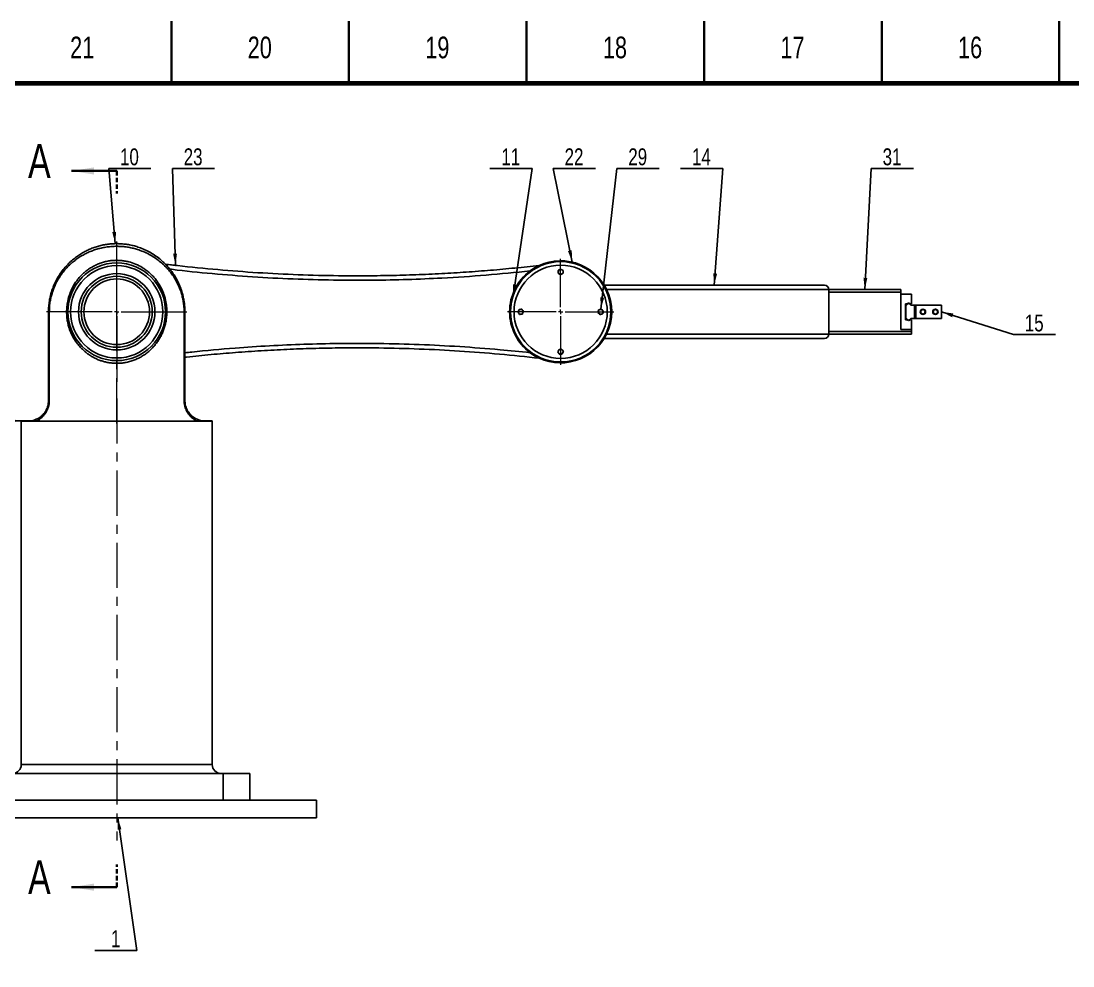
# Model space of a CAD drawing. Header units: millimetres. Extents: x 2 to 1187, y 2 to 839.
# Drawn here: x 152.2 to 448.3, y 572.4 to 838.5 of the extents above; entities that cross this region are included whole.
import ezdxf

# ---------------------------------------------------------------- set-up
doc = ezdxf.new("R2010")
doc.units = ezdxf.units.MM
doc.linetypes.add('CENTERX2', pattern=[20.32, 12.7, -2.54, 2.54, -2.54])
doc.linetypes.add('HIDDEN', pattern=[1.905, 1.27, -0.635])
doc.styles.add('SLDTEXTSTYLE2', font='TXT', dxfattribs={"width": 0.75})
doc.dimstyles.new('SLDDIMSTYLE0', dxfattribs={"dimtxt": 0.18, "dimasz": 3.302, "dimexe": 0, "dimexo": 0.0625, "dimgap": 0, "dimtad": 0, "dimtih": 1, "dimtoh": 1, "dimdec": 0, "dimrnd": 1e-09, "dimzin": 0, "dimdsep": 46, "dimtxsty": 'Standard', "dimsah": 1, "dimcen": 0.09, "dimadec": 0, "dimazin": 0, "dimtfac": 3.302, "dimtdec": 0, "dimtofl": 0, "dimtmove": 0, "dimatfit": 3, "dimfxl": 1, "dimfrac": 2, "dimtolj": 1, "dimtzin": 0, "dimarcsym": 0})

# ---------------------------------------------------------------- blocks, each defined once
blk = doc.blocks.new('SW_NOTE_0')
at = {"color": 0, "linetype": 'Continuous', "lineweight": 0}
for p, q in [((0, 0), (11.88, 0)), ((11.88, 0), (0, 0)), ((0, 0), (11.88, 0)), ((11.88, 0), (0, 0)), ((0, 0), (11.88, 0)), ((11.88, 0), (0, 0))]:
    blk.add_line(p, q, dxfattribs=at)
at = {"color": 0, "linetype": 'Continuous', "lineweight": 0, "insert": (5.84, 5.65), "char_height": 4.762, "attachment_point": 2, "style": 'SLDTEXTSTYLE2'}
blk.add_mtext('10', dxfattribs=at)
blk = doc.blocks.new('SW_NOTE_0_1')
at = {"color": 0, "linetype": 'Continuous', "lineweight": 0}
for p, q in [((0, 0), (11.88, 0)), ((11.88, 0), (0, 0)), ((0, 0), (11.88, 0)), ((11.88, 0), (0, 0)), ((0, 0), (11.88, 0)), ((11.88, 0), (0, 0))]:
    blk.add_line(p, q, dxfattribs=at)
at = {"color": 0, "linetype": 'Continuous', "lineweight": 0, "insert": (5.84, 5.65), "char_height": 4.762, "attachment_point": 2, "style": 'SLDTEXTSTYLE2'}
blk.add_mtext('23', dxfattribs=at)
blk = doc.blocks.new('SW_NOTE_0_2')
at = {"color": 0, "linetype": 'Continuous', "lineweight": 0}
for p, q in [((-11.88, 0), (0, 0)), ((0, 0), (-11.88, 0)), ((-11.88, 0), (0, 0)), ((0, 0), (-11.88, 0)), ((-11.88, 0), (0, 0)), ((0, 0), (-11.88, 0))]:
    blk.add_line(p, q, dxfattribs=at)
at = {"color": 0, "linetype": 'Continuous', "lineweight": 0, "insert": (-6.03, 5.65), "char_height": 4.762, "attachment_point": 2, "style": 'SLDTEXTSTYLE2'}
blk.add_mtext('11', dxfattribs=at)
blk = doc.blocks.new('SW_NOTE_0_3')
at = {"color": 0, "linetype": 'Continuous', "lineweight": 0}
for p, q in [((0, 0), (11.88, 0)), ((11.88, 0), (0, 0)), ((0, 0), (11.88, 0)), ((11.88, 0), (0, 0)), ((0, 0), (11.88, 0)), ((11.88, 0), (0, 0))]:
    blk.add_line(p, q, dxfattribs=at)
at = {"color": 0, "linetype": 'Continuous', "lineweight": 0, "insert": (5.84, 5.65), "char_height": 4.762, "attachment_point": 2, "style": 'SLDTEXTSTYLE2'}
blk.add_mtext('22', dxfattribs=at)
blk = doc.blocks.new('SW_NOTE_0_4')
at = {"color": 0, "linetype": 'Continuous', "lineweight": 0}
for p, q in [((0, 0), (11.88, 0)), ((11.88, 0), (0, 0)), ((0, 0), (11.88, 0)), ((11.88, 0), (0, 0)), ((0, 0), (11.88, 0)), ((11.88, 0), (0, 0))]:
    blk.add_line(p, q, dxfattribs=at)
at = {"color": 0, "linetype": 'Continuous', "lineweight": 0, "insert": (5.84, 5.65), "char_height": 4.762, "attachment_point": 2, "style": 'SLDTEXTSTYLE2'}
blk.add_mtext('29', dxfattribs=at)
blk = doc.blocks.new('SW_NOTE_0_5')
at = {"color": 0, "linetype": 'Continuous', "lineweight": 0}
for p, q in [((-11.88, 0), (0, 0)), ((0, 0), (-11.88, 0)), ((-11.88, 0), (0, 0)), ((0, 0), (-11.88, 0)), ((-11.88, 0), (0, 0)), ((0, 0), (-11.88, 0))]:
    blk.add_line(p, q, dxfattribs=at)
at = {"color": 0, "linetype": 'Continuous', "lineweight": 0, "insert": (-6.03, 5.65), "char_height": 4.762, "attachment_point": 2, "style": 'SLDTEXTSTYLE2'}
blk.add_mtext('14', dxfattribs=at)
blk = doc.blocks.new('SW_NOTE_0_6')
at = {"color": 0, "linetype": 'Continuous', "lineweight": 0}
for p, q in [((0, 0), (11.88, 0)), ((11.88, 0), (0, 0)), ((0, 0), (11.88, 0)), ((11.88, 0), (0, 0)), ((0, 0), (11.88, 0)), ((11.88, 0), (0, 0))]:
    blk.add_line(p, q, dxfattribs=at)
at = {"color": 0, "linetype": 'Continuous', "lineweight": 0, "insert": (5.84, 5.65), "char_height": 4.762, "attachment_point": 2, "style": 'SLDTEXTSTYLE2'}
blk.add_mtext('31', dxfattribs=at)
blk = doc.blocks.new('SW_NOTE_0_7')
at = {"color": 0, "linetype": 'Continuous', "lineweight": 0}
for p, q in [((0, 0), (11.88, 0)), ((11.88, 0), (0, 0)), ((0, 0), (11.88, 0)), ((11.88, 0), (0, 0)), ((0, 0), (11.88, 0)), ((11.88, 0), (0, 0))]:
    blk.add_line(p, q, dxfattribs=at)
at = {"color": 0, "linetype": 'Continuous', "lineweight": 0, "insert": (5.84, 5.65), "char_height": 4.762, "attachment_point": 2, "style": 'SLDTEXTSTYLE2'}
blk.add_mtext('15', dxfattribs=at)
blk = doc.blocks.new('SW_NOTE_0_8')
at = {"color": 0, "linetype": 'Continuous', "lineweight": 0}
for p, q in [((-11.88, 0), (0, 0)), ((0, 0), (-11.88, 0)), ((-11.88, 0), (0, 0)), ((0, 0), (-11.88, 0)), ((-11.88, 0), (0, 0)), ((0, 0), (-11.88, 0))]:
    blk.add_line(p, q, dxfattribs=at)
at = {"color": 0, "linetype": 'Continuous', "lineweight": 0, "insert": (-5.99, 5.65), "char_height": 4.76, "attachment_point": 2, "style": 'SLDTEXTSTYLE2'}
blk.add_mtext('1', dxfattribs=at)
blk = doc.blocks.new('SW_CENTERMARKSYMBOL_0')
at = {"color": 0, "linetype": 'Continuous', "lineweight": 18}
for p, q in [((0, 1.27), (0, 19.76)), ((-1.27, 0), (-19.76, 0)), ((0, 0), (-0.63, 0)), ((0, 0), (0, 0.63)), ((0, 0), (0, -0.63)), ((0, 0), (0.63, 0)), ((1.27, 0), (19.76, 0)), ((0, -1.27), (0, -19.76))]:
    blk.add_line(p, q, dxfattribs=at)
blk = doc.blocks.new('SW_CENTERMARKSYMBOL_1')
at = {"color": 0, "linetype": 'Continuous', "lineweight": 18}
for p, q in [((0, 1.27), (0, 14.935)), ((-1.27, 0), (-14.935, 0)), ((0, 0), (-0.635, 0)), ((0, 0), (0, 0.635)), ((0, 0), (0, -0.635)), ((0, 0), (0.635, 0)), ((1.27, 0), (14.935, 0)), ((0, -1.27), (0, -14.935))]:
    blk.add_line(p, q, dxfattribs=at)

msp = doc.modelspace()

# ---------------------------------------------------------------- hatches: boundary and pattern name
h = msp.add_hatch()
h.set_pattern_fill('ANSI31', color=256, scale=0.3)
h.paths.add_polyline_path([(600.3858, 723.2245), (600.3858, 724.6149), (599.1608, 724.6149, 0.41421356), (598.8858, 724.3399), (598.8858, 719.8899, 0.41421356), (599.1608, 719.6149), (600.3858, 719.6149), (600.3858, 721.0053, -0.44496628)])
h.paths.add_polyline_path([(648.8858, 724.3399, 0.41421356), (648.6108, 724.6149), (647.8858, 724.6149), (647.3858, 724.6149), (647.3858, 723.2245, -0.44496628), (647.3858, 721.0053), (647.3858, 719.6149), (648.6108, 719.6149, 0.41421356), (648.8858, 719.8899)])
h.paths.add_polyline_path([(648.8858, 681.5899, 0.41421356), (648.6108, 681.8649), (647.3858, 681.8649), (647.3858, 680.4745, -0.44496628), (647.3858, 678.2553), (647.3858, 676.8649), (648.6108, 676.8649, 0.41421356), (648.8858, 677.1399)])
h.paths.add_polyline_path([(600.3858, 678.2553, -0.44496628), (600.3858, 680.4745), (600.3858, 681.8649), (599.1608, 681.8649, 0.41421356), (598.8858, 681.5899), (598.8858, 677.1399, 0.41421356), (599.1608, 676.8649), (600.1358, 676.8649), (600.3858, 676.8649)])
h.paths.add_polyline_path([(204.0979, 197.9237, 0.41421356), (203.8229, 198.1987), (203.0979, 198.1987), (202.5979, 198.1987), (202.5979, 196.8084, -0.21244211), (203.0916, 195.6987, -0.21244211), (202.5979, 194.5891), (202.5979, 193.1987), (203.8229, 193.1987, 0.41421356), (204.0979, 193.4737)])
h.paths.add_polyline_path([(155.5979, 198.1987), (154.3729, 198.1987, 0.41421356), (154.0979, 197.9237), (154.0979, 193.4737, 0.41421356), (154.3729, 193.1987), (155.5979, 193.1987), (155.5979, 194.5891, -0.21244211), (155.1041, 195.6987, -0.21244211), (155.5979, 196.8084)])
h.paths.add_polyline_path([(155.5979, 154.0584), (155.5979, 155.4487), (154.3729, 155.4487, 0.41421356), (154.0979, 155.1737), (154.0979, 150.7237, 0.41421356), (154.3729, 150.4487), (155.3479, 150.4487), (155.5979, 150.4487), (155.5979, 151.8391, -0.44496628)])
h.paths.add_polyline_path([(204.0979, 155.1737, 0.41421356), (203.8229, 155.4487), (202.5979, 155.4487), (202.5979, 154.0584, -0.21244211), (203.0916, 152.9487, -0.21244211), (202.5979, 151.8391), (202.5979, 150.4487), (203.8229, 150.4487, 0.41421356), (204.0979, 150.7237)])
h = msp.add_hatch()
h.set_pattern_fill('ANSI31', color=256, scale=0.3, angle=90)
h.paths.add_polyline_path([(159.0979, 197.9237, 0.41421356), (158.8229, 198.1987), (157.5979, 198.1987), (157.5979, 196.8084, -0.21244211), (158.0916, 195.6987, -0.21244211), (157.5979, 194.5891), (157.5979, 193.1987), (158.8229, 193.1987, 0.41421356), (159.0979, 193.4737)])
h.paths.add_polyline_path([(200.5979, 196.8084), (200.5979, 198.1987), (199.3729, 198.1987, 0.41421356), (199.0979, 197.9237), (199.0979, 193.4737, 0.41421356), (199.3729, 193.1987), (200.3479, 193.1987), (200.5979, 193.1987), (200.5979, 194.5891, -0.44496628)])
h.paths.add_polyline_path([(157.5979, 154.0584), (157.5979, 155.4487), (158.8229, 155.4487), (159.0979, 155.4487), (159.0979, 150.4487), (158.8229, 150.4487), (157.5979, 150.4487), (157.5979, 151.8391, 0.44496628)])
h.paths.add_polyline_path([(200.5979, 154.0584), (200.5979, 155.4487), (199.3729, 155.4487, 0.41421356), (199.0979, 155.1737), (199.0979, 150.7237, 0.41421356), (199.3729, 150.4487), (200.5979, 150.4487), (200.5979, 151.8391, -0.44496628)])
h.paths.add_polyline_path([(603.8858, 724.3399, 0.41421356), (603.6108, 724.6149), (602.3858, 724.6149), (602.3858, 723.2245, -0.44496628), (602.3858, 721.0053), (602.3858, 719.6149), (603.6108, 719.6149, 0.41421356), (603.8858, 719.8899)])
h.paths.add_polyline_path([(645.3858, 724.6149), (644.1608, 724.6149, 0.41421356), (643.8858, 724.3399), (643.8858, 719.8899, 0.41421356), (644.1608, 719.6149), (645.1358, 719.6149), (645.3858, 719.6149), (645.3858, 721.0053, -0.44496628), (645.3858, 723.2245)])
h.paths.add_polyline_path([(645.3858, 680.4745), (645.3858, 681.8649), (644.1608, 681.8649, 0.41421356), (643.8858, 681.5899), (643.8858, 677.1399, 0.41421356), (644.1608, 676.8649), (645.3858, 676.8649), (645.3858, 678.2553, -0.44496628)])
h.paths.add_polyline_path([(603.8858, 681.5899, 0.41421356), (603.6108, 681.8649), (602.6358, 681.8649), (602.3858, 681.8649), (602.3858, 680.4745, -0.44496628), (602.3858, 678.2553), (602.3858, 676.8649), (603.6108, 676.8649, 0.41421356), (603.8858, 677.1399)])

# ---------------------------------------------------------------- linework, layer by layer
at = {"color": 7, "linetype": 'Continuous', "lineweight": 35}
for p, q in [((194.5, 821), (194.5, 838.5)), ((244.5, 821), (244.5, 838.5)), ((294.5, 821), (294.5, 838.5)), ((344.5, 821), (344.5, 838.5)), ((394.5, 821), (394.5, 838.5)), ((444.5, 821), (444.5, 838.5)), ((179.0979, 796.2834), (166.3979, 796.2834)), ((179.0979, 594.5968), (166.3979, 594.5968))]:
    msp.add_line(p, q, dxfattribs=at)
at = {"color": 7, "linetype": 'Continuous', "lineweight": 70}
msp.add_line((20, 821), (1169, 821), dxfattribs=at)
at = {"color": 7, "linetype": 'HIDDEN', "lineweight": 35}
for p, q in [((179.0979, 796.2834), (179.0979, 789.9334)), ((179.0979, 594.5968), (179.0979, 600.9468))]:
    msp.add_line(p, q, dxfattribs=at)
at = {"color": 7, "linetype": 'Continuous', "lineweight": 25}
for p, q in [((298.0979, 769.6779), (298.0979, 769.6779)), ((303.4046, 768.2516), (303.4105, 767.8547)), ((303.4164, 767.4578), (303.763, 767.2645)), ((304.7794, 768.272), (304.4328, 768.4653)), ((304.7912, 767.4782), (304.7853, 767.8751)), ((239.7794, 766.8267), (246.9417, 766.7644)), ((316.3613, 764.1149), (378.3479, 764.1149)), ((379.5979, 762.8649), (317.0431, 762.8649)), ((379.5979, 762.8649), (399.8479, 762.8649)), ((379.5979, 750.3649), (379.5979, 762.8649)), ((399.8479, 762.1149), (379.5979, 762.1149)), ((379.5979, 762.1149), (379.5979, 751.1149)), ((399.8479, 762.8649), (399.8479, 762.1149)), ((399.8479, 762.1149), (399.8479, 761.5649)), ((399.8479, 761.5649), (402.8479, 761.5649)), ((399.8479, 751.6649), (399.8479, 761.5649)), ((402.8479, 761.5649), (402.8479, 758.8399)), ((401.736, 758.8399), (401.1729, 758.8399)), ((401.1729, 758.8399), (401.1729, 754.3899)), ((401.1729, 758.3649), (401.2979, 758.3649)), ((401.2979, 754.7399), (401.2979, 758.4899)), ((401.2979, 758.4899), (401.4799, 758.4899)), ((401.4799, 758.4899), (401.8326, 758.8426)), ((402.3628, 758.8427), (402.716, 758.4899)), ((402.8479, 758.8399), (402.4598, 758.8399)), ((402.716, 758.4899), (403.7729, 758.4899)), ((403.7729, 758.4899), (403.7729, 754.7399)), ((403.7729, 758.4899), (403.8479, 758.4899)), ((403.8479, 754.7399), (403.8479, 758.4899)), ((404.0479, 758.4899), (403.8479, 758.4899)), ((404.0479, 758.4899), (404.0479, 754.7399)), ((404.0479, 758.4899), (404.0979, 758.4899)), ((404.0979, 758.4899), (404.0979, 754.7399)), ((404.0979, 758.4899), (411.3479, 758.4899)), ((411.3479, 758.4899), (411.3479, 754.7399)), ((160.1188, 756.6149), (159.8985, 756.6149)), ((159.8985, 731.5647), (159.8985, 756.6149)), ((160.1188, 756.6149), (160.1188, 731.5618)), ((198.077, 756.6149), (198.2973, 756.6149)), ((198.077, 731.5618), (198.077, 756.6149)), ((198.2973, 756.6149), (198.2973, 731.5647)), ((292.0582, 756.5341), (292.2906, 756.2124)), ((292.3831, 757.2585), (292.2206, 756.8963)), ((293.3127, 755.9714), (293.4752, 756.3335)), ((293.6376, 756.6957), (293.4052, 757.0174)), ((314.5961, 756.36), (314.8944, 756.0982)), ((314.7512, 757.1385), (314.6736, 756.7492)), ((316.0997, 756.8699), (315.8014, 757.1317)), ((315.9446, 756.0913), (316.0221, 756.4806)), ((401.2979, 754.8649), (401.1729, 754.8649)), ((401.1729, 754.3899), (401.736, 754.3899)), ((401.4799, 754.7399), (401.2979, 754.7399)), ((401.8326, 754.3872), (401.4799, 754.7399)), ((402.716, 754.7399), (402.3628, 754.3871)), ((402.4598, 754.3899), (402.8479, 754.3899)), ((403.7729, 754.7399), (402.716, 754.7399)), ((402.8479, 754.3899), (402.8479, 751.6649)), ((403.7729, 754.7399), (403.8479, 754.7399)), ((404.0479, 754.7399), (403.8479, 754.7399)), ((404.0479, 754.7399), (404.0979, 754.7399)), ((404.0979, 754.7399), (411.3479, 754.7399)), ((317.0431, 750.3649), (379.5979, 750.3649)), ((379.5979, 751.1149), (402.8479, 751.1149)), ((402.8479, 750.3649), (379.5979, 750.3649)), ((399.8479, 751.6649), (399.8479, 751.6149)), ((402.8479, 751.6649), (399.8479, 751.6649)), ((402.8479, 751.6149), (399.8479, 751.6149)), ((402.8479, 751.6149), (402.8479, 751.1149)), ((402.8479, 751.1149), (402.8479, 750.3649)), ((244.6121, 746.4451), (246.9418, 746.4654)), ((378.3479, 749.1149), (316.3613, 749.1149)), ((298.0979, 743.552), (298.0979, 743.552)), ((303.323, 745.1923), (303.5915, 744.8999)), ((303.561, 745.9497), (303.442, 745.571)), ((304.8728, 745.5375), (304.6043, 745.8299)), ((304.6348, 744.7802), (304.7538, 745.1588)), ((152.2229, 725.9399), (156.6957, 725.9399)), ((152.2229, 725.9399), (152.2229, 725.8649)), ((152.2229, 725.8649), (152.2229, 629.1149)), ((152.2229, 725.8649), (205.9729, 725.8649)), ((152.2229, 725.8649), (203.4221, 725.8649)), ((201.5001, 725.9399), (205.9729, 725.9399)), ((203.4221, 725.8649), (205.9729, 725.8649)), ((205.9729, 725.9399), (205.9729, 725.8649)), ((205.9729, 629.1149), (205.9729, 725.8649)), ((152.2229, 629.1149), (205.9729, 629.1149)), ((209.0979, 626.6149), (149.0979, 626.6149)), ((209.0979, 619.1149), (209.0979, 626.6149)), ((209.0979, 626.6149), (216.5979, 626.6149)), ((216.5979, 626.6149), (216.5979, 619.1149)), ((235.3479, 619.1149), (122.8479, 619.1149)), ((235.3479, 614.1149), (235.3479, 619.1149)), ((235.3479, 614.1149), (122.8479, 614.1149))]:
    msp.add_line(p, q, dxfattribs=at)
at = {"color": 7, "linetype": 'CENTERX2', "lineweight": 18}
for p, q in [((179.0979, 725.2118), (179.0979, 762.9649)), ((179.0979, 732.2149), (179.0979, 607.7649))]:
    msp.add_line(p, q, dxfattribs=at)
at = {"color": 7, "linetype": 'Continuous', "lineweight": 25}
for centre, radius in [((179.0979, 756.6149), 13.75), ((304.0979, 756.6149), 14.125), ((179.0979, 756.6149), 13), ((179.0979, 756.6149), 10.75), ((304.0979, 756.6149), 13.125), ((179.0979, 756.6149), 10), ((179.0979, 756.6149), 9.25), ((406.0979, 756.6149), 0.75), ((406.0979, 756.6149), 0.6146), ((409.5979, 756.6149), 0.75), ((409.5979, 756.6149), 0.6146)]:
    msp.add_circle(centre, radius, dxfattribs=at)
for centre, radius, start, end in [((304.0979, 756.6149), 14.375, 31.448981, 126.768331), ((304.0979, 756.6149), 14.375, 126.768331, 233.231669), ((304.0979, 767.8649), 0.6875, 120.849324, 180.849324), ((304.0979, 767.8649), 0.6875, 180.849324, 240.849324), ((304.0979, 767.8649), 0.6875, 60.849324, 120.849324), ((304.0979, 767.8649), 0.6875, 240.849324, 300.849324), ((304.0979, 767.8649), 0.6875, 0.849324, 60.849324), ((304.0979, 767.8649), 0.6875, 300.849324, 0.849324), ((304.0979, 756.6149), 14.375, 334.228538, 25.771462), ((378.3479, 762.8649), 1.25, 0, 90), ((402.0979, 758.6774), 0.3968, 24.178317, 155.821683), ((402.0978, 758.5774), 0.375, 45.030027, 134.998382), ((292.8479, 756.6149), 0.6875, 155.838761, 215.838761), ((292.8479, 756.6149), 0.6875, 95.838761, 155.838761), ((292.8479, 756.6149), 0.6875, 215.838761, 275.838761), ((292.8479, 756.6149), 0.6875, 35.838761, 95.838761), ((292.8479, 756.6149), 0.6875, 275.838761, 335.838761), ((292.8479, 756.6149), 0.6875, 335.838761, 35.838761), ((315.3479, 756.6149), 0.6875, 168.732655, 228.732655), ((315.3479, 756.6149), 0.6875, 108.732655, 168.732655), ((315.3479, 756.6149), 0.6875, 228.732655, 288.732655), ((315.3479, 756.6149), 0.6875, 48.732655, 108.732655), ((315.3479, 756.6149), 0.6875, 288.732655, 348.732655), ((315.3479, 756.6149), 0.6875, 348.732655, 48.732655), ((402.0979, 754.5524), 0.3967, 204.178317, 335.821683), ((402.0978, 754.6524), 0.375, 225.001618, 314.969973), ((378.3479, 750.3649), 1.25, 270, 0), ((304.0979, 756.6149), 14.375, 233.231669, 328.551019), ((304.0979, 745.3649), 0.6875, 162.558294, 222.558294), ((304.0979, 745.3649), 0.6875, 102.558294, 162.558294), ((304.0979, 745.3649), 0.6875, 222.558294, 282.558294), ((304.0979, 745.3649), 0.6875, 42.558294, 102.558294), ((304.0979, 745.3649), 0.6875, 282.558294, 342.558294), ((304.0979, 745.3649), 0.6875, 342.558294, 42.558294), ((149.7229, 629.1149), 2.5, 270, 0), ((208.4729, 629.1149), 2.5, 180, 270)]:
    msp.add_arc(centre, radius, start, end, dxfattribs=at)
for points, knots in [([(159.8985, 756.6149), (159.9107, 757.1358), (159.9354, 758.1842), (160.1241, 759.6583), (160.3966, 761.0257), (160.7409, 762.29), (161.169, 763.5245), (161.7233, 764.8285), (162.4208, 766.1734), (163.2891, 767.5504), (164.2753, 768.8547), (165.3151, 770.0094), (166.3762, 771.0163), (167.4453, 771.8951), (168.5911, 772.7051), (169.7641, 773.4109), (170.9443, 774.0124), (172.1287, 774.5206), (173.3646, 774.9541), (174.6469, 775.3073), (175.96, 775.5718), (177.3084, 775.7472), (178.6833, 775.8264), (180.0607, 775.8066), (181.4166, 775.6894), (182.7548, 775.4793), (184.0794, 775.1734), (185.5239, 774.7303), (187.0512, 774.1194), (188.6489, 773.3025), (190.1646, 772.3384), (191.5051, 771.2975), (192.6673, 770.2242), (193.6775, 769.1366), (194.6064, 767.9665), (195.4023, 766.7848), (196.0725, 765.6158), (196.6349, 764.4653), (197.1266, 763.2601), (197.5403, 762.0075), (197.8692, 760.7197), (198.1112, 759.3889), (198.2674, 758.0167), (198.2874, 757.0821), (198.2973, 756.6149)], [0, 0, 0, 0, 0.02494733, 0.05020789, 0.07149236, 0.09278022, 0.1146325, 0.13648769, 0.16405172, 0.19161919, 0.21992677, 0.24823452, 0.27164889, 0.29506227, 0.31894905, 0.34283401, 0.3639089, 0.38498243, 0.40652833, 0.42807277, 0.4496352, 0.47119662, 0.49339405, 0.51559132, 0.5371145, 0.55863845, 0.58077355, 0.60291017, 0.63231888, 0.6617328, 0.69231139, 0.72289447, 0.74819191, 0.77349019, 0.79932867, 0.82516628, 0.84666072, 0.86815359, 0.89006875, 0.91198082, 0.93361246, 0.95524049, 0.97762129, 1, 1, 1, 1]), ([(198.077, 756.6149), (198.0678, 757.0487), (198.0494, 757.9163), (197.9018, 759.2214), (197.6644, 760.5171), (197.3347, 761.7778), (196.9265, 762.981), (196.4451, 764.1337), (195.8878, 765.2466), (195.2228, 766.3755), (194.4434, 767.5019), (193.5333, 768.6212), (192.5311, 769.6747), (191.3844, 770.7054), (190.0876, 771.6875), (188.6132, 772.6092), (187.02, 773.4111), (185.4818, 774.0122), (184.0568, 774.4386), (182.7605, 774.7333), (181.4266, 774.9408), (180.0749, 775.0556), (178.7277, 775.0759), (177.3815, 775.0045), (176.0348, 774.8384), (174.7206, 774.5824), (173.4592, 774.2458), (172.2457, 773.8351), (171.0643, 773.3455), (169.889, 772.7644), (168.7376, 772.0921), (167.6112, 771.3219), (166.5444, 770.4737), (165.4922, 769.5048), (164.4771, 768.4118), (163.5074, 767.1748), (162.6358, 765.8424), (161.9357, 764.5348), (161.3893, 763.289), (160.9669, 762.1164), (160.6195, 760.8909), (160.3451, 759.5601), (160.156, 758.1307), (160.1313, 757.1224), (160.1188, 756.6149)], [0, 0, 0, 0, 0.02122531, 0.04245275, 0.06452926, 0.08661069, 0.10792679, 0.12924628, 0.15102837, 0.17281247, 0.19815178, 0.2234922, 0.24937007, 0.27524721, 0.30491565, 0.3345804, 0.36534319, 0.39610005, 0.41784178, 0.43958215, 0.46191855, 0.48425408, 0.50602716, 0.52780037, 0.55021548, 0.5726317, 0.59388119, 0.61513199, 0.63686954, 0.65860857, 0.6821481, 0.70568927, 0.72971572, 0.75374316, 0.78129107, 0.80883856, 0.83710497, 0.86536685, 0.88642134, 0.90747279, 0.92907365, 0.95066998, 0.97517059, 1, 1, 1, 1]), ([(164.9916, 756.6149), (165.0066, 757.1217), (165.0368, 758.1426), (165.3075, 759.8277), (165.8169, 761.6474), (166.6651, 763.5763), (167.6176, 765.0981), (168.5396, 766.2528), (169.3259, 767.0945), (170.2025, 767.891), (171.1817, 768.6388), (172.2389, 769.3072), (173.3455, 769.8747), (174.4799, 770.334), (175.6445, 770.6927), (176.8579, 770.95), (178.0504, 771.0917), (179.1924, 771.1286), (180.2859, 771.0782), (181.3816, 770.9387), (182.7899, 770.6427), (184.4753, 770.0773), (186.0464, 769.2703), (187.2415, 768.4723), (188.1164, 767.7838), (188.9387, 767.0246), (189.7254, 766.1745), (190.4602, 765.2374), (191.1394, 764.2027), (191.736, 763.0978), (192.2365, 761.9431), (192.6337, 760.7582), (192.933, 759.5385), (193.1301, 758.2751), (193.2305, 756.8071), (193.1783, 755.3815), (192.9921, 754.0251), (192.7481, 752.8965), (192.415, 751.7858), (191.9996, 750.7145), (191.5117, 749.6984), (190.9546, 748.7322), (190.3222, 747.8079), (189.6019, 746.9127), (188.796, 746.0621), (187.8951, 745.2575), (186.9161, 744.5239), (185.8713, 743.8751), (184.7767, 743.3225), (183.6273, 742.8627), (182.4188, 742.5024), (181.2193, 742.2621), (180.0594, 742.1339), (178.9384, 742.1003), (177.8059, 742.1601), (176.7047, 742.3103), (175.6553, 742.54), (174.653, 742.8395), (173.6725, 743.2158), (172.7085, 743.6721), (171.7762, 744.2047), (170.8742, 744.8163), (170.0188, 745.4987), (169.1901, 746.2716), (168.4047, 747.1323), (167.6656, 748.0907), (167.0018, 749.1203), (166.4194, 750.2169), (165.9296, 751.3659), (165.5305, 752.5746), (165.2349, 753.8371), (165.0318, 755.1923), (165.0055, 756.1241), (164.9916, 756.6149)], [0, 0, 0, 0, 0.016593624, 0.033426426, 0.055987746, 0.079066476, 0.103878111, 0.116575185, 0.129272192, 0.143025721, 0.156778463, 0.170956651, 0.185133355, 0.198395444, 0.211656309, 0.225422115, 0.239187016, 0.251000813, 0.262814632, 0.27501453, 0.287214997, 0.310159873, 0.333702283, 0.346167572, 0.358633552, 0.371400433, 0.384167627, 0.398003955, 0.411839946, 0.426081081, 0.440320963, 0.453982979, 0.467643602, 0.481816499, 0.49598845, 0.515821996, 0.528385292, 0.540949413, 0.55390277, 0.566857239, 0.579313373, 0.591770153, 0.604521163, 0.617272361, 0.630807197, 0.644341582, 0.658260735, 0.672178722, 0.685728434, 0.699276792, 0.713333684, 0.727389256, 0.739482663, 0.751575821, 0.764086796, 0.776598148, 0.788021488, 0.79944542, 0.811178701, 0.82291275, 0.835071847, 0.847231695, 0.859683926, 0.872136642, 0.885711178, 0.899285739, 0.913231552, 0.92717656, 0.941111182, 0.955044369, 0.969487707, 0.983929549, 1, 1, 1, 1]), ([(192.784, 770.0708), (193.9411, 769.9216), (198.8462, 769.289), (207.5332, 768.4568), (218.8467, 767.5836), (230.1906, 767.0174), (240.1869, 766.7682), (248.818, 766.7344), (256.0834, 766.824), (263.349, 767.0319), (270.4871, 767.3523), (277.4937, 767.777), (284.3694, 768.3016), (291.2393, 768.9236), (295.8117, 769.4264), (298.0979, 769.6779)], [0, 0, 0, 0, 0.03315513, 0.14055414, 0.24795301, 0.35562728, 0.46330149, 0.53210671, 0.60091194, 0.66978998, 0.73866803, 0.80397059, 0.86927316, 0.93463657, 1, 1, 1, 1]), ([(192.7897, 770.0647), (193.7353, 769.9344), (194.7881, 769.7894), (195.8452, 769.6814), (195.9528, 769.6704)], [0, 0, 0, 0, 0.89820217, 1, 1, 1, 1]), ([(295.4933, 768.1302), (291.364, 767.7159), (283.1056, 766.8874), (271.5897, 766.1357), (260.9714, 765.6842), (251.2564, 765.4862), (240.9842, 765.4979), (230.159, 765.7679), (218.7879, 766.3361), (207.437, 767.2085), (199.189, 768.0054), (194.7336, 768.5587), (194.0431, 768.6445)], [0, 0, 0, 0, 0.12245005, 0.24489986, 0.34046526, 0.43604182, 0.53160711, 0.64355416, 0.75553716, 0.86752067, 0.9794684, 1, 1, 1, 1]), ([(303.7454, 768.4551), (303.7191, 768.4395), (303.6038, 768.3706), (303.4914, 768.3035), (303.4046, 768.2516)], [0, 0, 0, 0, 0.22730905, 1, 1, 1, 1]), ([(303.4105, 767.8547), (303.4106, 767.8453), (303.4126, 767.7113), (303.4145, 767.58), (303.4164, 767.4578)], [0, 0, 0, 0, 0.07015027, 1, 1, 1, 1]), ([(304.0861, 768.6587), (304.0634, 768.6451), (303.9524, 768.5788), (303.837, 768.5099), (303.7454, 768.4551)], [0, 0, 0, 0, 0.20521675, 1, 1, 1, 1]), ([(303.763, 767.2645), (303.7712, 767.2599), (303.8883, 767.1946), (304.003, 767.1306), (304.1097, 767.0711)], [0, 0, 0, 0, 0.070150268, 1, 1, 1, 1]), ([(304.4328, 768.4653), (304.4246, 768.4699), (304.3075, 768.5352), (304.1928, 768.5992), (304.0861, 768.6587)], [0, 0, 0, 0, 0.07015027, 1, 1, 1, 1]), ([(304.1097, 767.0711), (304.1965, 767.123), (304.3089, 767.1902), (304.4242, 767.259), (304.4504, 767.2747)], [0, 0, 0, 0, 0.77269095, 1, 1, 1, 1]), ([(304.4504, 767.2747), (304.5421, 767.3294), (304.6575, 767.3983), (304.7684, 767.4646), (304.7912, 767.4782)], [0, 0, 0, 0, 0.79478325, 1, 1, 1, 1]), ([(304.7853, 767.8751), (304.7852, 767.8845), (304.7832, 768.0185), (304.7812, 768.1499), (304.7794, 768.272)], [0, 0, 0, 0, 0.07015027, 1, 1, 1, 1]), ([(317.0431, 762.8649), (316.9657, 763.0209), (316.8108, 763.333), (316.5874, 763.7353), (316.4235, 764.0135), (316.3649, 764.109), (316.3619, 764.1139), (316.3613, 764.1149)], [0, 0, 0, 0, 0.249217892, 0.498624434, 0.738885226, 0.947984018, 1, 1, 1, 1]), ([(292.2206, 756.8963), (292.2168, 756.8877), (292.1619, 756.7654), (292.1081, 756.6456), (292.0582, 756.5341)], [0, 0, 0, 0, 0.07015027, 1, 1, 1, 1]), ([(292.2906, 756.2124), (292.2961, 756.2047), (292.3745, 756.0961), (292.4515, 755.9896), (292.523, 755.8906)], [0, 0, 0, 0, 0.07015027, 1, 1, 1, 1]), ([(292.778, 757.2988), (292.7476, 757.2957), (292.614, 757.2821), (292.4837, 757.2688), (292.3831, 757.2585)], [0, 0, 0, 0, 0.22730905, 1, 1, 1, 1]), ([(292.523, 755.8906), (292.6236, 755.9009), (292.7539, 755.9142), (292.8875, 755.9279), (292.9178, 755.931)], [0, 0, 0, 0, 0.77269095, 1, 1, 1, 1]), ([(293.1728, 757.3392), (293.1464, 757.3365), (293.0179, 757.3234), (292.8842, 757.3097), (292.778, 757.2988)], [0, 0, 0, 0, 0.20521675, 1, 1, 1, 1]), ([(292.9178, 755.931), (293.0241, 755.9418), (293.1578, 755.9555), (293.2863, 755.9687), (293.3127, 755.9714)], [0, 0, 0, 0, 0.79478325, 1, 1, 1, 1]), ([(293.4052, 757.0174), (293.3997, 757.0251), (293.3212, 757.1337), (293.2443, 757.2402), (293.1728, 757.3392)], [0, 0, 0, 0, 0.07015027, 1, 1, 1, 1]), ([(293.4752, 756.3335), (293.479, 756.3421), (293.5339, 756.4644), (293.5876, 756.5842), (293.6376, 756.6957)], [0, 0, 0, 0, 0.070150268, 1, 1, 1, 1]), ([(314.6736, 756.7492), (314.6718, 756.74), (314.6456, 756.6086), (314.62, 756.4797), (314.5961, 756.36)], [0, 0, 0, 0, 0.07015027, 1, 1, 1, 1]), ([(315.1271, 757.266), (315.0982, 757.2562), (314.971, 757.2131), (314.847, 757.171), (314.7512, 757.1385)], [0, 0, 0, 0, 0.22730905, 1, 1, 1, 1]), ([(314.8944, 756.0982), (314.9015, 756.092), (315.0023, 756.0035), (315.101, 755.9169), (315.1928, 755.8363)], [0, 0, 0, 0, 0.07015027, 1, 1, 1, 1]), ([(315.503, 757.3935), (315.4779, 757.3849), (315.3555, 757.3434), (315.2282, 757.3003), (315.1271, 757.266)], [0, 0, 0, 0, 0.20521675, 1, 1, 1, 1]), ([(315.1928, 755.8363), (315.2886, 755.8688), (315.4126, 755.9109), (315.5398, 755.954), (315.5687, 755.9638)], [0, 0, 0, 0, 0.77269095, 1, 1, 1, 1]), ([(315.8014, 757.1317), (315.7943, 757.1379), (315.6935, 757.2263), (315.5948, 757.3129), (315.503, 757.3935)], [0, 0, 0, 0, 0.07015027, 1, 1, 1, 1]), ([(315.5687, 755.9638), (315.6698, 755.9981), (315.7971, 756.0413), (315.9195, 756.0828), (315.9446, 756.0913)], [0, 0, 0, 0, 0.79478325, 1, 1, 1, 1]), ([(316.0221, 756.4806), (316.024, 756.4898), (316.0502, 756.6213), (316.0758, 756.7501), (316.0997, 756.8699)], [0, 0, 0, 0, 0.070150268, 1, 1, 1, 1]), ([(316.3613, 749.1149), (316.3682, 749.1262), (316.3821, 749.1487), (316.4858, 749.3209), (316.6371, 749.583), (316.8327, 749.94), (316.9717, 750.2208), (317.0431, 750.3649)], [0, 0, 0, 0, 0.1804025, 0.360352, 0.55181727, 0.7699505, 1, 1, 1, 1]), ([(198.2973, 745.0603), (198.9499, 745.1385), (203.6467, 745.7013), (211.5909, 746.3621), (222.1172, 747.0794), (231.825, 747.5083), (242.0944, 747.7454), (252.923, 747.7372), (264.3042, 747.4411), (275.6738, 746.8527), (286.0727, 746.0674), (292.67, 745.3897), (295.4933, 745.0996)], [0, 0, 0, 0, 0.02024669, 0.14571807, 0.2454839, 0.34526139, 0.44502711, 0.56189462, 0.67879968, 0.79570526, 0.91257349, 1, 1, 1, 1]), ([(298.0979, 743.552), (294.3701, 743.9515), (286.8847, 744.7539), (275.608, 745.604), (264.2755, 746.1922), (252.9216, 746.4875), (242.9221, 746.4946), (234.2927, 746.32), (227.0316, 746.0552), (219.7732, 745.6713), (212.6446, 745.1814), (205.6513, 744.5781), (200.9103, 744.1256), (198.4626, 743.841), (198.2973, 743.8218)], [0, 0, 0, 0, 0.11245979, 0.22582261, 0.33918529, 0.45283866, 0.56649198, 0.63911792, 0.71174386, 0.78444667, 0.85714949, 0.92607912, 0.99500877, 1, 1, 1, 1]), ([(303.442, 745.571), (303.4392, 745.562), (303.399, 745.4341), (303.3596, 745.3088), (303.323, 745.1923)], [0, 0, 0, 0, 0.070150268, 1, 1, 1, 1]), ([(303.9484, 746.036), (303.9186, 746.0293), (303.7875, 746.0001), (303.6597, 745.9716), (303.561, 745.9497)], [0, 0, 0, 0, 0.22730905, 1, 1, 1, 1]), ([(303.5915, 744.8999), (303.5978, 744.893), (303.6885, 744.7943), (303.7773, 744.6975), (303.8599, 744.6075)], [0, 0, 0, 0, 0.07015027, 1, 1, 1, 1]), ([(303.8599, 744.6075), (303.9587, 744.6295), (304.0865, 744.658), (304.2176, 744.6872), (304.2474, 744.6939)], [0, 0, 0, 0, 0.77269095, 1, 1, 1, 1]), ([(304.3358, 746.1223), (304.31, 746.1165), (304.1838, 746.0884), (304.0527, 746.0592), (303.9484, 746.036)], [0, 0, 0, 0, 0.20521675, 1, 1, 1, 1]), ([(304.2474, 744.6939), (304.3516, 744.7171), (304.4828, 744.7463), (304.6089, 744.7744), (304.6348, 744.7802)], [0, 0, 0, 0, 0.79478325, 1, 1, 1, 1]), ([(304.6043, 745.8299), (304.5979, 745.8368), (304.5073, 745.9355), (304.4184, 746.0323), (304.3358, 746.1223)], [0, 0, 0, 0, 0.07015027, 1, 1, 1, 1]), ([(304.7538, 745.1588), (304.7566, 745.1678), (304.7968, 745.2957), (304.8362, 745.421), (304.8728, 745.5375)], [0, 0, 0, 0, 0.07015027, 1, 1, 1, 1]), ([(155.078, 725.9399), (155.3206, 725.9873), (155.8057, 726.0819), (156.556, 726.3712), (157.2342, 726.7451), (157.8048, 727.1534), (158.3437, 727.6561), (158.8299, 728.2459), (159.2117, 728.8547), (159.5077, 729.4939), (159.6886, 730.0423), (159.8491, 730.7268), (159.8778, 731.2145), (159.8985, 731.5647)], [0, 0, 0, 0, 0.15964144, 0.319115682, 0.413588703, 0.508249938, 0.602425678, 0.680536948, 0.758541216, 0.818222995, 0.877855204, 0.912314605, 1, 1, 1, 1]), ([(160.1188, 731.5618), (160.0942, 731.1653), (160.0488, 730.4342), (159.7565, 729.4415), (159.4997, 728.863), (159.2066, 728.3197), (158.8788, 727.8103), (158.2627, 727.0832), (157.5169, 726.4266), (156.9696, 726.1022), (156.6957, 725.9399)], [0, 0, 0, 0, 0.14204719, 0.26197831, 0.38206894, 0.3882515, 0.51123418, 0.63436442, 0.81701348, 1, 1, 1, 1]), ([(160.1188, 731.5618), (160.1126, 731.5618), (160.093, 731.562), (160.0202, 731.5626), (159.923, 731.5636), (159.9067, 731.5643), (159.8985, 731.5647)], [0, 0, 0, 0, 0.04510694, 0.14285035, 0.5714251, 1, 1, 1, 1]), ([(198.077, 731.5618), (198.0832, 731.5618), (198.1516, 731.5624), (198.2648, 731.5634), (198.2862, 731.5643), (198.2973, 731.5647)], [0, 0, 0, 0, 0.0451776, 0.50038357, 1, 1, 1, 1]), ([(201.5001, 725.9399), (201.2262, 726.1022), (200.6789, 726.4266), (199.9331, 727.0832), (199.317, 727.8104), (198.869, 728.5061), (198.5201, 729.2432), (198.3135, 729.8649), (198.1325, 730.6318), (198.1007, 731.1652), (198.077, 731.5618)], [0, 0, 0, 0, 0.18295235, 0.36556731, 0.48867456, 0.61163428, 0.71035015, 0.80899069, 0.85797934, 1, 1, 1, 1]), ([(198.2973, 731.5647), (198.3186, 731.2147), (198.3577, 730.5724), (198.6046, 729.7063), (198.8231, 729.1943), (199.0769, 728.7069), (199.3659, 728.2458), (199.852, 727.6561), (200.3909, 727.1534), (200.9616, 726.7451), (201.6398, 726.3712), (202.3901, 726.0819), (202.8751, 725.9873), (203.1178, 725.9399)], [0, 0, 0, 0, 0.08769566, 0.16089105, 0.23419627, 0.24136996, 0.31938336, 0.39750378, 0.49169055, 0.58636287, 0.68084695, 0.84033987, 1, 1, 1, 1])]:
    msp.add_open_spline(points, degree=3, knots=knots, dxfattribs=at)
at = {"color": 7, "linetype": 'Continuous', "lineweight": 35}
for points in [[(166.3979, 796.2834), (172.7479, 795.2674), (172.7479, 797.2994)], [(166.3979, 594.5968), (172.7479, 593.5808), (172.7479, 595.6128)]]:
    msp.add_solid(points, dxfattribs=at)

# ---------------------------------------------------------------- block references
at = {"color": 7, "linetype": 'Continuous', "lineweight": 0}
for name, p in [('SW_NOTE_0', (176.8409, 796.9909)), ('SW_NOTE_0_1', (194.7743, 796.9909)), ('SW_NOTE_0_3', (302.019, 796.9909)), ('SW_NOTE_0_4', (319.9525, 796.9909)), ('SW_NOTE_0_6', (391.5677, 796.9909)), ('SW_NOTE_0_2', (296.0808, 796.9909)), ('SW_NOTE_0_5', (349.7625, 796.9909)), ('SW_CENTERMARKSYMBOL_0', (179.0979, 756.6149)), ('SW_CENTERMARKSYMBOL_1', (304.0979, 756.6149)), ('SW_NOTE_0_7', (431.5914, 750.1975)), ('SW_NOTE_0_8', (184.7981, 576.8008))]:
    msp.add_blockref(name, p, dxfattribs=at)

# ---------------------------------------------------------------- texts
at = {"color": 7, "linetype": 'Continuous', "lineweight": 0, "char_height": 6.096, "attachment_point": 2, "style": 'SLDTEXTSTYLE2'}
for s, insert in [('21', (169.3772, 834.1137)), ('20', (219.3772, 834.1137)), ('19', (269.3772, 834.1137)), ('18', (319.3772, 834.1137)), ('17', (369.3772, 834.1137)), ('16', (419.3772, 834.1137))]:
    msp.add_mtext(s, dxfattribs=dict(at, insert=insert))
at = {"color": 7, "linetype": 'Continuous', "char_height": 9.525, "attachment_point": 1, "style": 'SLDTEXTSTYLE2'}
for insert in [(154.1406, 803.8457), (154.1406, 602.1591)]:
    msp.add_mtext('A', dxfattribs=dict(at, insert=insert))

# ---------------------------------------------------------------- leaders
at = {"color": 7, "linetype": 'Continuous', "lineweight": 0}
for points in [[(178.6824, 775.8098), (176.8409, 796.9909)], [(195.63, 769.7038), (194.7743, 796.9909)], [(290.682, 761.0342), (296.0808, 796.9909)], [(307.3398, 770.6196), (302.019, 796.9909)], [(315.4275, 757.3678), (319.9525, 796.9909)], [(347.3546, 764.1149), (349.7625, 796.9909)], [(389.7229, 762.8649), (391.5677, 796.9909)], [(411.3479, 756.6149), (431.5914, 750.1975)], [(152.2229, 725.9024), (81.3539, 726.4445)], [(179.399, 614.1149), (184.7981, 576.8008)]]:
    msp.add_leader(points, dimstyle='SLDDIMSTYLE0', dxfattribs=at)

doc.saveas('drawing.dxf')
